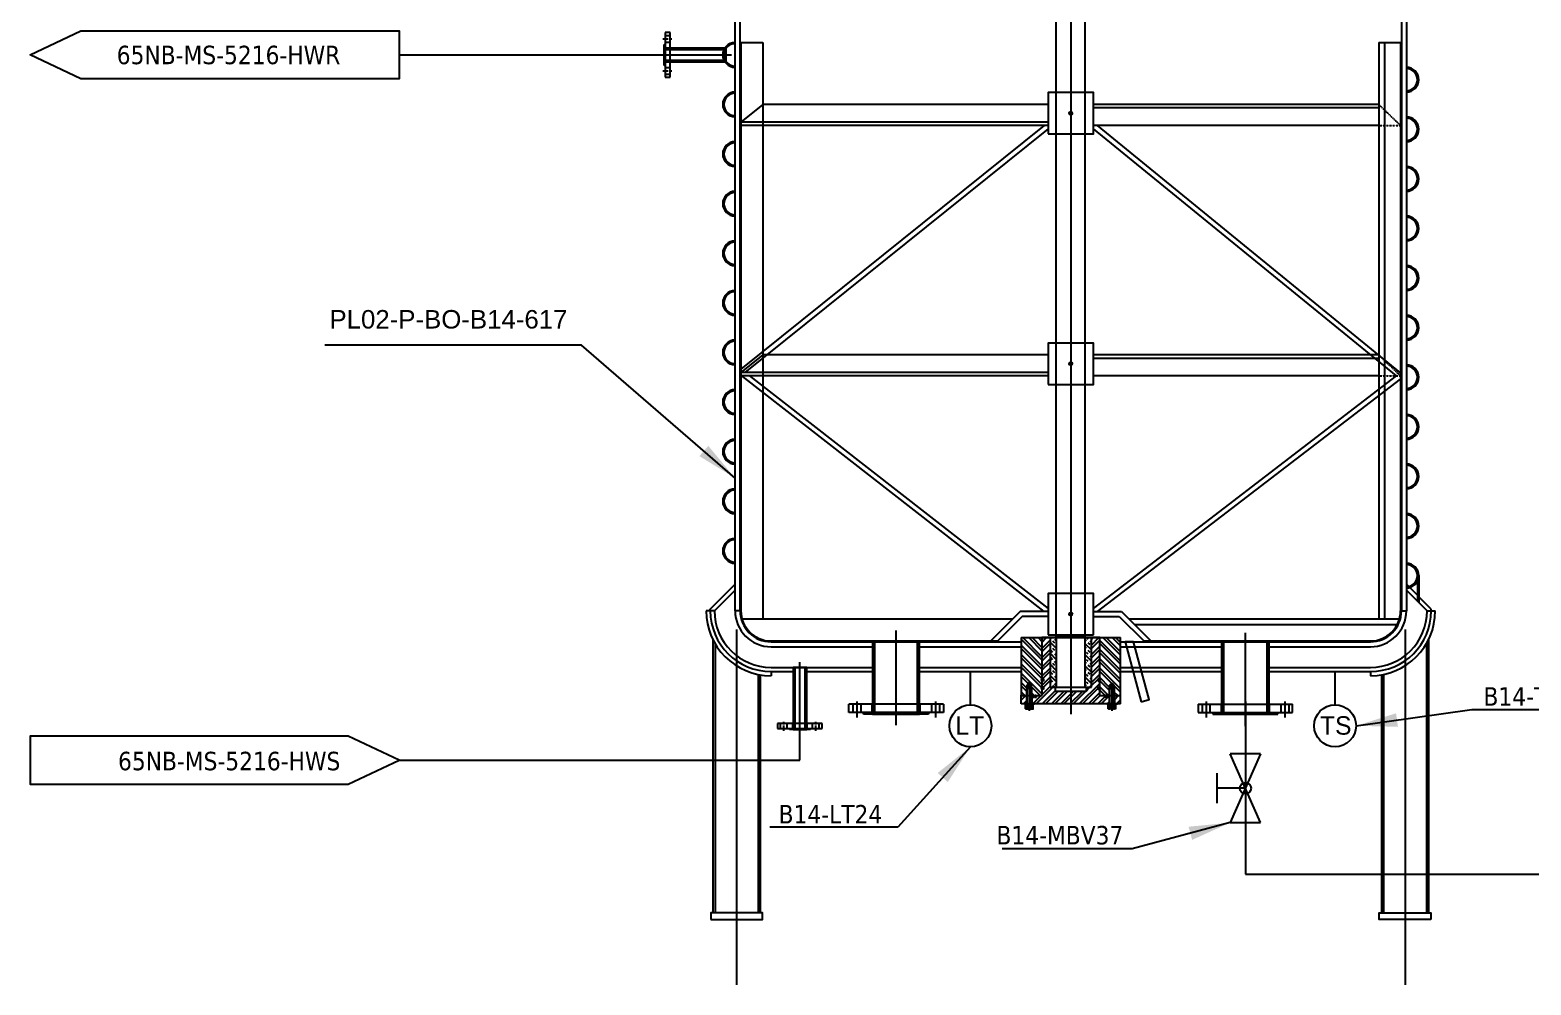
# Model space of a CAD drawing. Header units: millimetres. Extents: x 25096 to 30217, y 6541 to 10165.
# Drawn here: x 26254 to 27162, y 7836 to 8413 of the extents above; entities that cross this region are included whole.
import ezdxf

# ---------------------------------------------------------------- set-up
doc = ezdxf.new("R2010")
doc.units = ezdxf.units.MM
doc.linetypes.add('CENTER', pattern=[2, 1.25, -0.25, 0.25, -0.25])
doc.linetypes.add('DASHED', pattern=[0.75, 0.5, -0.25])
for name, color, linetype in [('Equipment', 123, 'Continuous'), ('HW LINE', 1, 'Continuous'), ('Reference', 6, 'Continuous')]:
    doc.layers.add(name, color=color, linetype=linetype)
doc.dimstyles.new('ISO-25', dxfattribs={"dimtxt": 2.5, "dimasz": 2.5, "dimexe": 1.25, "dimexo": 0.625, "dimtad": 1, "dimtxsty": 'Standard', "dimcen": 2.5, "dimadec": 0, "dimazin": 0, "dimtfac": 1, "dimtmove": 0, "dimatfit": 3, "dimfxl": 1, "dimarcsym": 0})

# ---------------------------------------------------------------- blocks, each defined once
blk = doc.blocks.new('A$C6f4e16a3')
at = {"layer": 'Equipment', "lineweight": -3}
h = blk.add_hatch(dxfattribs=at)
h.set_pattern_fill('STEEL', color=256, scale=5)
h.set_pattern_definition([(45, (-98974.25, 28574.73), (-11.2253202, 11.2253202), []), (45, (-98974.25, 28582.668), (-11.2253202, 11.2253202), [])])
h.paths.add_polyline_path([(932.4, 735.1), (918.9, 735.1), (918.9, 715.1), (932.4, 715.1)])
h.paths.add_polyline_path([(1038.9, 745.1), (1001.9, 745.1), (1001.9, 755.1), (988.9, 755.1), (988.9, 875.1), (968.9, 875.1), (968.9, 775.1), (972.9, 775.1), (972.9, 770.1), (971.3, 770.3, -0.218283), (969.2, 770.5), (968.9, 770.5), (968.9, 755.1), (972.9, 755.1), (972.9, 750.1), (971.3, 750.3, -0.218283), (969.2, 750.5), (968.9, 750.5), (968.9, 735.1), (956.1, 735.1), (956.1, 734.9, -0.129998), (956.4, 733.6, -0.085849), (956.3, 732.8), (956.4, 731.1), (951.4, 731.1), (951.4, 735.1), (945.4, 735.1), (945.4, 715.1), (1038.9, 715.1)])
h.paths.add_polyline_path([(1121.4, 733.6, -0.129998), (1121.8, 734.9), (1121.8, 735.1), (1108.9, 735.1), (1108.9, 750.5), (1108.7, 750.5, -0.218283), (1106.6, 750.3), (1104.9, 750.1), (1104.9, 755.1), (1108.9, 755.1), (1108.9, 770.5), (1108.7, 770.5, -0.218283), (1106.6, 770.3), (1104.9, 770.1), (1104.9, 775.1), (1108.9, 775.1), (1108.9, 875.1), (1088.9, 875.1), (1088.9, 755.1), (1075.9, 755.1), (1075.9, 745.1), (1038.9, 745.1), (1038.9, 715.1), (1132.4, 715.1), (1132.4, 735.1), (1126.4, 735.1), (1126.4, 731.1), (1121.4, 731.1), (1121.6, 732.8, -0.085849)])
h.paths.add_polyline_path([(1158.9, 735.1), (1145.4, 735.1), (1145.4, 715.1), (1158.9, 715.1)])
h = blk.add_hatch(dxfattribs=at)
h.set_pattern_fill('STEEL', color=256, scale=5, angle=90)
h.set_pattern_definition([(135, (-99402.414, 28574.73), (-11.2253202, -11.2253202), []), (135, (-99410.352, 28574.73), (-11.2253202, -11.2253202), [])])
h.paths.add_polyline_path([(968.9, 875.1), (918.9, 875.1), (918.9, 735.1), (932.9, 735.1), (932.9, 755.1), (933.8, 760), (938.9, 765.1), (944, 760), (944, 755.1), (944.9, 755.1), (944.9, 735.1), (968.9, 735.1)])
h.paths.add_polyline_path([(1158.9, 875.1), (1108.9, 875.1), (1108.9, 735.1), (1132.9, 735.1), (1132.9, 755.1), (1133.8, 760), (1138.9, 765.1), (1144, 760), (1144, 755.1), (1144.9, 755.1), (1144.9, 735.1), (1158.9, 735.1)])
h = blk.add_hatch(dxfattribs=at)
h.set_pattern_fill('INSUL', color=256, scale=2, angle=315)
h.set_pattern_definition([(315, (-98974.25, 28574.73), (13.4703842, 13.4703842), []), (315, (-98969.76, 28579.22), (13.4703842, 13.4703842), [6.35, -6.35]), (315, (-98965.27, 28583.71), (13.4703842, 13.4703842), [6.35, -6.35])])
h.paths.add_polyline_path([(1003.9, 875.1), (988.9, 875.1), (988.9, 755.1), (1003.9, 755.1)])
h.paths.add_polyline_path([(1088.9, 875.1), (1073.9, 875.1), (1073.9, 755.1), (1088.9, 755.1)])
h = blk.add_hatch(color=256, dxfattribs=at)
h.dxf.hatch_style = 1
h.paths.add_polyline_path([(967.9, 772.6, 1), (972.9, 772.6, 1)])
h = blk.add_hatch(color=256, dxfattribs=at)
h.dxf.hatch_style = 1
h.paths.add_polyline_path([(1109.9, 772.6, -1), (1104.9, 772.6, -1)])
h = blk.add_hatch(color=256, dxfattribs=at)
h.dxf.hatch_style = 1
h.paths.add_polyline_path([(953.9, 736.1, -1), (953.9, 731.1, -1)])
h = blk.add_hatch(color=256, dxfattribs=at)
h.dxf.hatch_style = 1
h.paths.add_polyline_path([(967.9, 752.6, 1), (972.9, 752.6, 1)])
h = blk.add_hatch(color=256, dxfattribs=at)
h.dxf.hatch_style = 1
h.paths.add_polyline_path([(1109.9, 752.6, -1), (1104.9, 752.6, -1)])
h = blk.add_hatch(color=256, dxfattribs=at)
h.dxf.hatch_style = 1
h.paths.add_polyline_path([(1123.9, 736.1, 1), (1123.9, 731.1, 1)])
at = {"layer": 'Equipment'}
for p, q in [((1038.9, 3305.9), (1038.9, 689.7)), ((1003.9, 880.1), (1003.9, 2987.1)), ((1073.9, 880.1), (1073.9, 2987.1)), ((226.9, 940.1), (226.9, 2465.1)), ((238.9, 940.1), (238.9, 2465.1)), ((1838.9, 2465.1), (1838.9, 940.1)), ((1850.9, 2465.1), (1850.9, 940.1)), ((69.9, 2339.1), (57.9, 2339.1)), ((57.9, 2339.1), (57.9, 2231.2)), ((57.9, 2331.8), (69.9, 2331.8)), ((69.9, 2231.2), (69.9, 2339.1)), ((55.6, 2259.7), (55.6, 2310.5)), ((55.6, 2310.5), (57.9, 2310.5)), ((55.6, 2302.4), (69.9, 2302.4)), ((205.6, 2301.6), (55.6, 2301.6)), ((55.6, 2301.6), (55.6, 2268.6)), ((205.6, 2297.6), (55.6, 2297.6)), ((57.9, 2315.8), (69.9, 2315.8)), ((205.6, 2268.6), (205.6, 2301.6)), ((240.9, 2315.1), (294, 2315.1)), ((240.9, 2315.1), (240.9, 940.1)), ((294, 2315.1), (294, 920.2)), ((1783.9, 2315.1), (1836.9, 2315.1)), ((1783.9, 2315.1), (1783.9, 920.2)), ((1798, 2315.1), (1798, 920.2)), ((1836.9, 2315.1), (1836.9, 940.1)), ((42.7, 2285.1), (218, 2285.1)), ((55.6, 2272.6), (205.6, 2272.6)), ((55.6, 2268.6), (205.6, 2268.6)), ((55.6, 2267.9), (69.9, 2267.9)), ((57.9, 2259.7), (55.6, 2259.7)), ((57.9, 2254.4), (69.9, 2254.4)), ((57.9, 2238.4), (69.9, 2238.4)), ((57.9, 2231.2), (69.9, 2231.2)), ((294, 2165.1), (240.9, 2122.7)), ((983.9, 2165.1), (294, 2165.1)), ((1783.9, 2165.1), (1093.9, 2165.1)), ((1783.9, 2156.6), (1093.9, 2156.6)), ((983.9, 2122.7), (240.9, 2122.7)), ((983.9, 2114.2), (240.9, 2114.2)), ((974.4, 2114.2), (240.9, 1524.5)), ((983.9, 2106.5), (250.5, 1516.8)), ((1783.9, 2114.2), (1093.9, 2114.2)), ((1827.4, 1508.3), (1093.9, 2106.5)), ((1836.9, 1516.1), (1103.4, 2114.2)), ((294, 1559.2), (240.9, 1516.8)), ((983.9, 1559.2), (294, 1559.2)), ((1783.9, 1559.2), (1093.9, 1559.2)), ((1783.9, 1550.8), (1093.9, 1550.8)), ((983.9, 1516.8), (240.9, 1516.8)), ((983.9, 1508.3), (240.9, 1508.3)), ((242.1, 1508.3), (974.2, 938.1)), ((261.6, 1508.3), (983.9, 945.7)), ((1093.9, 945.7), (1827.3, 1508.5)), ((1783.9, 1508.3), (1093.9, 1508.3)), ((1103.8, 938.1), (1836.9, 1500.8)), ((1877.9, 1025.1), (1877.9, 963.1)), ((1880.9, 1025.1), (1880.9, 960.1)), ((166.9, 944.3), (226.9, 1004.3)), ((176.9, 940.1), (226.9, 990.1)), ((1910.9, 944.3), (1850.9, 1004.3)), ((1900.9, 940.1), (1850.9, 990.1)), ((166.9, 940.1), (166.9, 944.3)), ((1910.9, 940.1), (1910.9, 944.3)), ((166.9, 940.1), (156.9, 940.1)), ((176.9, 940.1), (166.9, 940.1)), ((238.9, 940.1), (226.9, 940.1)), ((898.5, 920.2), (243.7, 920.2)), ((916.4, 938.1), (845.4, 867.1)), ((921.4, 926.1), (862.4, 867.1)), ((983.9, 938.1), (916.4, 938.1)), ((983.9, 926.1), (921.4, 926.1)), ((1093.9, 938.1), (1161.4, 938.1)), ((1093.9, 926.1), (1156.4, 926.1)), ((1156.4, 926.1), (1215.4, 867.1)), ((1161.4, 938.1), (1232.4, 867.1)), ((1834.1, 920.2), (1179.4, 920.2)), ((1838.9, 940.1), (1850.9, 940.1)), ((1900.9, 940.1), (1910.9, 940.1)), ((1910.9, 940.1), (1920.9, 940.1)), ((230.3, 895.1), (230.3, 34.8)), ((616.4, 663.4), (616.4, 892.4)), ((918.9, 875.1), (918.9, 735.1)), ((918.9, 875.1), (1158.9, 875.1)), ((983.9, 882.1), (1093.9, 882.1)), ((1003.9, 880.1), (1073.9, 880.1)), ((1003.9, 875.1), (1003.9, 880.1)), ((1003.9, 875.1), (1003.9, 755.1)), ((1073.9, 875.1), (1073.9, 880.1)), ((1073.9, 755.1), (1073.9, 875.1)), ((1108.9, 735.1), (1108.9, 875.1)), ((1158.9, 735.1), (1158.9, 875.1)), ((1828.5, 906), (1193.5, 906)), ((1461.4, 661.3), (1461.4, 886.8)), ((1847.6, 895.1), (1847.6, 34.8)), ((173.3, 870.3), (173.3, 209.1)), ((178.3, 861.1), (178.3, 209.1)), ((313.9, 867.1), (862.4, 867.1)), ((313.9, 865.1), (918.9, 865.1)), ((313.9, 853.1), (559.4, 853.1)), ((559.4, 865.1), (559.4, 690.1)), ((564.4, 865.1), (564.4, 690.1)), ((668.4, 690.1), (668.4, 865.1)), ((673.4, 690.1), (673.4, 865.1)), ((673.4, 853.1), (918.9, 853.1)), ((1158.9, 865.1), (1763.9, 865.1)), ((1158.9, 853.1), (1404.4, 853.1)), ((1215.4, 867.1), (1763.9, 867.1)), ((1404.4, 865.1), (1518.4, 865.1)), ((1404.4, 690.1), (1404.4, 865.1)), ((1409.4, 690.1), (1409.4, 865.1)), ((1513.4, 865.1), (1513.4, 690.1)), ((1518.4, 865.1), (1518.4, 690.1)), ((1518.4, 853.1), (1763.9, 853.1)), ((1899.6, 861.1), (1899.6, 209.1)), ((1904.6, 870.3), (1904.6, 209.1)), ((313.9, 803.1), (559.4, 803.1)), ((400.3, 803.1), (367.3, 803.1)), ((367.3, 803.1), (367.3, 653.1)), ((371.3, 803.1), (371.3, 653.1)), ((383.8, 640.3), (383.8, 815.6)), ((396.3, 653.1), (396.3, 803.1)), ((400.3, 653.1), (400.3, 803.1)), ((673.4, 803.1), (918.9, 803.1)), ((1158.9, 803.1), (1404.4, 803.1)), ((1518.4, 803.1), (1763.9, 803.1)), ((282.3, 786.4), (282.3, 209.1)), ((287.3, 785.4), (287.3, 209.1)), ((313.9, 793.1), (367.3, 793.1)), ((313.9, 793.1), (313.9, 783.1)), ((400.3, 793.1), (559.4, 793.1)), ((673.4, 793.1), (918.9, 793.1)), ((1158.9, 793.1), (1404.4, 793.1)), ((1518.4, 793.1), (1763.9, 793.1)), ((1763.9, 793.1), (1763.9, 783.1)), ((1790.6, 785.4), (1790.6, 209.1)), ((1795.6, 786.4), (1795.6, 209.1)), ((918.9, 715.1), (918.9, 735.1)), ((918.9, 735.1), (968.9, 735.1)), ((1003.9, 755.1), (1073.9, 755.1)), ((1108.9, 735.1), (1158.9, 735.1)), ((1158.9, 715.1), (1158.9, 735.1)), ((730.7, 713.9), (502.1, 713.9)), ((502.1, 693.9), (502.1, 713.9)), ((730.7, 693.9), (502.1, 693.9)), ((511.7, 713.9), (511.7, 693.9)), ((521.2, 720.4), (521.2, 681.7)), ((530.7, 713.9), (530.7, 693.9)), ((537.8, 690.1), (537.8, 693.9)), ((695, 690.1), (537.8, 690.1)), ((558.4, 690.1), (558.4, 713.9)), ((559.4, 690.1), (673.4, 690.1)), ((674.4, 690.1), (674.4, 713.9)), ((695, 693.9), (695, 690.1)), ((702.2, 713.9), (702.2, 693.9)), ((711.7, 720.4), (711.7, 681.7)), ((721.2, 713.9), (721.2, 693.9)), ((730.7, 713.9), (730.7, 693.9)), ((1158.9, 715.1), (918.9, 715.1)), ((1347.1, 713.9), (1575.7, 713.9)), ((1347.1, 713.9), (1347.1, 693.9)), ((1347.1, 693.9), (1575.7, 693.9)), ((1356.7, 713.9), (1356.7, 693.9)), ((1366.2, 720.4), (1366.2, 681.7)), ((1375.7, 713.9), (1375.7, 693.9)), ((1382.8, 693.9), (1382.8, 690.1)), ((1382.8, 690.1), (1540, 690.1)), ((1403.4, 690.1), (1403.4, 713.9)), ((1518.4, 690.1), (1404.4, 690.1)), ((1461.4, 720.4), (1461.4, 681.7)), ((1519.4, 690.1), (1519.4, 713.9)), ((1540, 690.1), (1540, 693.9)), ((1547.2, 713.9), (1547.2, 693.9)), ((1556.7, 720.4), (1556.7, 681.7)), ((1566.2, 713.9), (1566.2, 693.9)), ((1575.7, 693.9), (1575.7, 713.9)), ((437.7, 667.4), (329.8, 667.4)), ((329.8, 667.4), (329.8, 655.4)), ((329.8, 655.4), (437.7, 655.4)), ((337.1, 655.4), (337.1, 667.4)), ((353.1, 655.4), (353.1, 667.4)), ((358.4, 653.1), (358.4, 655.4)), ((366.5, 653.1), (366.5, 667.4)), ((401, 653.1), (401, 667.4)), ((409.2, 655.4), (409.2, 653.1)), ((414.5, 655.4), (414.5, 667.4)), ((430.5, 655.4), (430.5, 667.4)), ((437.7, 655.4), (437.7, 667.4)), ((409.2, 653.1), (358.4, 653.1)), ((367.3, 653.1), (400.3, 653.1))]:
    blk.add_line(p, q, dxfattribs=at)
at = {"layer": 'Equipment', "linetype": 'CENTER', "ltscale": 10}
for p, q in [((52.2, 2323.8), (74, 2323.8)), ((52.2, 2246.4), (74, 2246.4)), ((345.1, 649.7), (345.1, 671.6)), ((422.5, 649.7), (422.5, 671.6))]:
    blk.add_line(p, q, dxfattribs=at)
at = {"layer": 'Equipment', "linetype": 'DASHED'}
for p, q in [((1783.9, 2165.1), (1836.9, 2114.2)), ((1783.9, 2114.2), (1836.9, 2114.2)), ((1783.9, 1559.2), (1836.9, 1508.3)), ((1783.9, 1508.3), (1836.9, 1508.3))]:
    blk.add_line(p, q, dxfattribs=at)
at = {"layer": 'Equipment', "lineweight": -3}
for p, q in [((968.9, 875.1), (968.9, 735.1)), ((1108.9, 875.1), (968.9, 875.1)), ((968.9, 875.1), (968.9, 735.1)), ((988.9, 875.1), (988.9, 755.1)), ((1003.9, 875.1), (1003.9, 755.1)), ((1073.9, 755.1), (1073.9, 875.1)), ((1088.9, 755.1), (1088.9, 875.1)), ((1108.9, 735.1), (1108.9, 875.1)), ((933.8, 760), (938.9, 765.1)), ((944, 760), (938.9, 765.1)), ((972.9, 775.1), (968.9, 775.1)), ((972.9, 770.1), (968.9, 770.5)), ((972.9, 775.1), (972.9, 770.1)), ((1104.9, 775.1), (1104.9, 770.1)), ((1104.9, 775.1), (1108.9, 775.1)), ((1104.9, 770.1), (1108.9, 770.5)), ((1133.8, 760), (1138.9, 765.1)), ((1144, 760), (1138.9, 765.1)), ((918.9, 735.1), (968.9, 735.1)), ((932.4, 715.1), (932.4, 735.1)), ((932.9, 735.1), (932.9, 755.1)), ((932.9, 755.1), (944.9, 755.1)), ((933.8, 752.6), (932.9, 751.7)), ((932.9, 713.1), (932.9, 751.7)), ((944.9, 751.7), (932.9, 751.7)), ((933.8, 735.1), (933.8, 760)), ((933.8, 760), (944, 760)), ((933.8, 752.6), (944, 752.6)), ((933.8, 713.1), (933.8, 752.6)), ((938.9, 698), (938.9, 757.6)), ((944, 735.1), (944, 760)), ((944, 713.1), (944, 752.6)), ((944, 752.6), (944.9, 751.7)), ((944.9, 735.1), (944.9, 755.1)), ((944.9, 713.1), (944.9, 751.7)), ((945.4, 715.1), (945.4, 735.1)), ((951.4, 731.1), (951.4, 735.1)), ((951.4, 731.1), (956.4, 731.1)), ((956.4, 731.1), (956.1, 735.1)), ((972.9, 755.1), (968.9, 755.1)), ((972.9, 750.1), (968.9, 750.5)), ((972.9, 755.1), (972.9, 750.1)), ((988.9, 755.1), (1003.9, 755.1)), ((1001.9, 745.1), (1001.9, 755.1)), ((1075.9, 745.1), (1001.9, 745.1)), ((1073.9, 755.1), (1088.9, 755.1)), ((1075.9, 755.1), (1075.9, 745.1)), ((1104.9, 755.1), (1104.9, 750.1)), ((1104.9, 755.1), (1108.9, 755.1)), ((1104.9, 750.1), (1108.9, 750.5)), ((1108.9, 735.1), (1158.9, 735.1)), ((1121.4, 731.1), (1121.8, 735.1)), ((1126.4, 731.1), (1121.4, 731.1)), ((1126.4, 731.1), (1126.4, 735.1)), ((1132.4, 715.1), (1132.4, 735.1)), ((1132.9, 735.1), (1132.9, 755.1)), ((1144.9, 755.1), (1132.9, 755.1)), ((1133.8, 752.6), (1132.9, 751.7)), ((1132.9, 713.1), (1132.9, 751.7)), ((1132.9, 751.7), (1144.9, 751.7)), ((1133.8, 735.1), (1133.8, 760)), ((1144, 760), (1133.8, 760)), ((1144, 752.6), (1133.8, 752.6)), ((1133.8, 713.1), (1133.8, 752.6)), ((1138.9, 698), (1138.9, 757.6)), ((1144, 735.1), (1144, 760)), ((1144, 713.1), (1144, 752.6)), ((1144, 752.6), (1144.9, 751.7)), ((1144.9, 735.1), (1144.9, 755.1)), ((1144.9, 713.1), (1144.9, 751.7)), ((1145.4, 715.1), (1145.4, 735.1)), ((949.5, 715.1), (928.4, 715.1)), ((928.4, 715.1), (928.4, 712.6)), ((928.4, 712.6), (949.5, 712.6)), ((929.4, 703.3), (929.4, 712.6)), ((929.4, 712.6), (948.4, 712.6)), ((929.9, 703), (929.4, 703.3)), ((929.9, 703), (947.9, 703)), ((931.9, 713.1), (945.9, 713.1)), ((931.9, 712.6), (931.9, 713.1)), ((934.2, 704), (934.2, 712.6)), ((938.9, 712.6), (936.4, 715.1)), ((940.3, 712.6), (937.8, 715.1)), ((943.7, 704), (943.7, 712.6)), ((945.9, 712.6), (945.9, 713.1)), ((947.9, 703), (948.4, 703.3)), ((948.4, 703.3), (948.4, 712.6)), ((949.5, 712.6), (949.5, 715.1)), ((1128.4, 712.6), (1128.4, 715.1)), ((1128.4, 715.1), (1149.5, 715.1)), ((1149.5, 712.6), (1128.4, 712.6)), ((1129.4, 703.3), (1129.4, 712.6)), ((1148.4, 712.6), (1129.4, 712.6)), ((1129.9, 703), (1129.4, 703.3)), ((1147.9, 703), (1129.9, 703)), ((1145.9, 713.1), (1131.9, 713.1)), ((1131.9, 712.6), (1131.9, 713.1)), ((1134.2, 704), (1134.2, 712.6)), ((1137.5, 712.6), (1140, 715.1)), ((1138.9, 712.6), (1141.4, 715.1)), ((1143.7, 704), (1143.7, 712.6)), ((1145.9, 712.6), (1145.9, 713.1)), ((1147.9, 703), (1148.4, 703.3)), ((1148.4, 703.3), (1148.4, 712.6)), ((1149.5, 715.1), (1149.5, 712.6))]:
    blk.add_line(p, q, dxfattribs=at)
at = {"layer": 'Equipment', "lineweight": -3, "ltscale": 0.5}
for p, q in [((938.9, 730.1), (938.9, 770.1)), ((938.9, 710.1), (938.9, 740.1)), ((938.9, 710.1), (938.9, 740.1)), ((1138.9, 730.1), (1138.9, 760.1)), ((1138.9, 710.1), (1138.9, 740.1)), ((1138.9, 710.1), (1138.9, 740.1))]:
    blk.add_line(p, q, dxfattribs=at)
at = {"layer": 'Equipment'}
for points in [[(983.9, 2093.9), (1093.9, 2093.9), (1093.9, 2193.9), (983.9, 2193.9)], [(983.9, 1488), (1093.9, 1488), (1093.9, 1588), (983.9, 1588)], [(1209, 720.2), (1228.3, 725.4), (1190.9, 865.1), (1170.2, 865.1)], [(167.8, 193.1), (292.8, 193.1), (292.8, 209.1), (167.8, 209.1)], [(1910.1, 193.1), (1785.1, 193.1), (1785.1, 209.1), (1910.1, 209.1)]]:
    blk.add_lwpolyline(points, close=True, dxfattribs=at)
blk.add_lwpolyline([(1093.9, 882.1), (1093.9, 982.1), (983.9, 982.1), (983.9, 882.1)], dxfattribs=at)
for centre in [(1038.9, 2143.9), (1038.9, 1538), (1038.9, 932.1)]:
    blk.add_circle(centre, 4, dxfattribs=at)
at = {"layer": 'Equipment', "lineweight": -3}
for centre in [(970.4, 772.6), (1107.4, 772.6), (953.9, 733.6), (970.4, 752.6), (1107.4, 752.6), (1123.9, 733.6)]:
    blk.add_circle(centre, 2.5, dxfattribs=at)
at = {"layer": 'Equipment'}
for centre, radius, start, end in [((226.9, 2285.1), 30, 90, 270), ((226.9, 2285.1), 27, 90, 270), ((1850.9, 2225.1), 30, 270, 90), ((1850.9, 2225.1), 27, 270, 90), ((226.9, 2165.1), 30, 90, 270), ((226.9, 2165.1), 27, 90, 270), ((1850.9, 2105.1), 30, 270, 90), ((1850.9, 2105.1), 27, 270, 90), ((226.9, 2045.1), 30, 90, 270), ((226.9, 2045.1), 27, 90, 270), ((1850.9, 1985.1), 30, 270, 90), ((1850.9, 1985.1), 27, 270, 90), ((226.9, 1925.1), 30, 90, 270), ((226.9, 1925.1), 27, 90, 270), ((1850.9, 1865.1), 30, 270, 90), ((1850.9, 1865.1), 27, 270, 90), ((226.9, 1805.1), 30, 90, 270), ((226.9, 1805.1), 27, 90, 270), ((1850.9, 1745.1), 30, 270, 90), ((1850.9, 1745.1), 27, 270, 90), ((226.9, 1685.1), 30, 90, 270), ((226.9, 1685.1), 27, 90, 270), ((1850.9, 1625.1), 30, 270, 90), ((1850.9, 1625.1), 27, 270, 90), ((226.9, 1565.1), 30, 90, 270), ((226.9, 1565.1), 27, 90, 270), ((1850.9, 1505.1), 30, 270, 90), ((1850.9, 1505.1), 27, 270, 90), ((226.9, 1445.1), 30, 90, 270), ((226.9, 1445.1), 27, 90, 270), ((1850.9, 1385.1), 30, 270, 90), ((1850.9, 1385.1), 27, 270, 90), ((226.9, 1325.1), 30, 90, 270), ((226.9, 1325.1), 27, 90, 270), ((1850.9, 1265.1), 30, 270, 90), ((1850.9, 1265.1), 27, 270, 90), ((226.9, 1205.1), 30, 90, 270), ((226.9, 1205.1), 27, 90, 270), ((1850.9, 1145.1), 30, 270, 90), ((1850.9, 1145.1), 27, 270, 90), ((226.9, 1085.1), 30, 90, 270), ((226.9, 1085.1), 27, 90, 270), ((1850.9, 1025.1), 30, 270, 90), ((1850.9, 1025.1), 27, 270, 90), ((313.9, 940.1), 157, 180, 270), ((313.9, 940.1), 147, 180, 270), ((313.9, 940.1), 137, 180, 270), ((313.9, 940.1), 87, 180, 270), ((313.9, 940.1), 75, 180, 270), ((313.9, 940.1), 73, 180, 270), ((1763.9, 940.1), 75, 270, 0), ((1763.9, 940.1), 87, 270, 0), ((1763.9, 940.1), 147, 270, 0), ((1763.9, 940.1), 137, 270, 0), ((1763.9, 940.1), 73, 270, 0), ((1763.9, 940.1), 157, 270, 0)]:
    blk.add_arc(centre, radius, start, end, dxfattribs=at)
at = {"layer": 'Equipment', "lineweight": -3}
for centre, radius, start, end in [((931.4, 707.2), 4.19, 241.2867, 310.7313), ((938.9, 714.8), 11.8, 246.2679, 293.7321), ((946.1, 706.3), 3.34, 224.6023, 315.3977), ((1131.8, 706.3), 3.34, 224.6023, 315.3977), ((1138.9, 714.8), 11.8, 246.2679, 293.7321), ((1146.4, 707.2), 4.19, 229.2687, 298.7133)]:
    blk.add_arc(centre, radius, start, end, dxfattribs=at)

msp = doc.modelspace()

# ---------------------------------------------------------------- linework, layer by layer
for p, q in [((26822.97, 8005.29), (26822.97, 8025.43)), ((27043.55, 8005.29), (27043.55, 8025.43)), ((26989.29, 7999.68), (26989.29, 7902.85)), ((26989.29, 7902.85), (27333.63, 7902.85))]:
    msp.add_line(p, q)
at = {"linetype": 'Continuous', "lineweight": -3}
for p, q in [((26998.41, 7934.03), (26980.16, 7975.61)), ((26998.41, 7975.61), (26980.16, 7934.03)), ((26998.41, 7975.61), (26980.16, 7975.61)), ((26972.32, 7945.72), (26972.32, 7963.92)), ((26989.29, 7954.82), (26972.32, 7954.82)), ((26980.16, 7934.03), (26998.41, 7934.03))]:
    msp.add_line(p, q, dxfattribs=at)
for centre, radius in [((26822.97, 7992.6), 12.69), ((27043.55, 7992.6), 12.69), ((26989.29, 7954.82), 3.45)]:
    msp.add_circle(centre, radius)
at = {"layer": 'HW LINE'}
for p, q in [((26477.46, 8398.43), (26637.82, 8398.43)), ((26719.87, 7971.86), (26719.87, 7990.43)), ((26477.46, 7971.86), (26719.87, 7971.86))]:
    msp.add_line(p, q, dxfattribs=at)
at = {"layer": 'Reference'}
for points in [[(26284.99, 8412.98), (26477.46, 8412.98), (26477.46, 8383.87), (26284.99, 8383.87), (26254.2, 8398.43)], [(26446.67, 7986.41), (26254.2, 7986.41), (26254.2, 7957.3), (26446.67, 7957.3), (26477.46, 7971.86)]]:
    msp.add_lwpolyline(points, close=True, dxfattribs=at)

# ---------------------------------------------------------------- block references
at = {"xscale": 0.25, "yscale": 0.25, "zscale": 0.25}
msp.add_blockref('A$C6f4e16a3', (26623.93, 7827.14), dxfattribs=at)

# ---------------------------------------------------------------- texts
at = {"char_height": 11.1664, "attachment_point": 3}
for s, insert in [('{\\fTahoma|b0|i0|c0|p34;65NB-MS-5216-HWR}', (26441.88, 8403.96)), ('{\\fTahoma|b0|i0|c0|p34;65NB-MS-5216-HWS}', (26441.88, 7976.88))]:
    msp.add_mtext_dynamic_manual_height_columns(s, width=282.3154, gutter_width=8.96, heights=[0], dxfattribs=dict(at, insert=insert))
at = {"width": 777.1843}
for s, insert, char_height, attachment_point in [('{\\fArial|b0|i0|c0|p34;PL02-P-BO-B14-617}', (26579.24, 8244.07), 11.1664, 3), ('{\\fTahoma|b0|i0|c0|p34;B14-TS10}', (27197, 8015.96), 11.1664, 3), ('LT', (26813.81, 7998.39), 11.166, 1), ('TS', (27034.39, 7998.39), 11.166, 1), ('{\\fTahoma|b0|i0|c0|p34;B14-LT24}', (26706.96, 7944.7), 11.1664, 1), ('\\pxt68;{\\fTahoma|b0|i0|c0|p34;B14-MBV37}', (26915.46, 7920.65), 11.1664, 9)]:
    msp.add_mtext(s, dxfattribs=dict(at, insert=insert, char_height=char_height, attachment_point=attachment_point))

# ---------------------------------------------------------------- leaders
at = {"linetype": 'Continuous', "lineweight": -3}
for points in [[(26680.66, 8142.45), (26587.72, 8222.87), (26432.55, 8222.87)], [(27056.24, 7992.6), (27126.24, 8002.45), (27202.36, 8002.45)], [(26822.97, 7979.91), (26779.17, 7931.2), (26701.6, 7931.2)], [(26980.16, 7934.03), (26920.82, 7918.17), (26842.27, 7918.17)]]:
    msp.add_leader(points, dimstyle='ISO-25', override={"dimscale": 10, "dimtad": 0}, dxfattribs=at)

doc.saveas('drawing.dxf')
